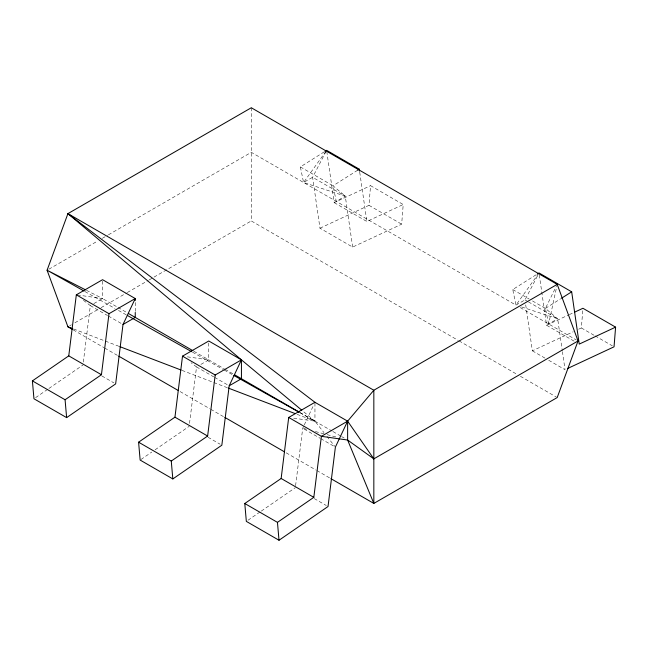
<?xml version="1.0" encoding="UTF-8"?>
<svg xmlns="http://www.w3.org/2000/svg" width="648" height="648" viewBox="0 0 648 648"><rect width="100%" height="100%" fill="white"/><g stroke="black" fill="none" stroke-linecap="round" stroke-linejoin="round"><path stroke-width="0.49" stroke-dasharray="3.24 2.43" d="M251.303 107.754L251.303 220.944L458.16 340.37M319.974 228.209L368.987 205.335L370.543 185.66L403.218 204.525L401.663 224.2L352.65 247.074L319.974 228.209L312.611 177.293L326.616 150.336L303.58 182.501L345.287 196.15L352.65 247.074M578.648 329.225L581.369 327.953L582.852 309.258M83.341 362.07L90.339 305.613L83.333 300.226M189.532 423.379L196.53 366.922L191.079 362.734M295.593 485.676L302.713 428.231L303.888 425.76M532.526 300.964L545.43 308.408L557.661 318.767L548.637 323.984L556.996 285.331M304.276 424.934L313.705 404.959M548.637 323.984L545.43 308.408L555.895 287.04M108.443 234.803L251.303 152.321L515.962 305.119L524.993 299.903L538.553 273.821M35.624 397.621L48.082 389.051M48.908 388.476L82.968 365.043M140.981 459.497L151.778 452.069M155.099 449.785L189.159 426.352M247.998 520.239L260.464 511.661M261.29 511.094L295.35 487.661M300.372 166.925L333.048 185.79L336.255 201.366L345.287 196.15L312.611 177.293L303.58 182.501L300.372 166.925L324.081 151.94M357.599 170.27L333.048 185.79L345.287 196.15M574.079 341.132L546.564 325.247L538.998 272.954L515.962 305.119L512.754 289.543L537.305 274.023M545.43 308.408L560.666 298.777M48.843 269.212L97.921 240.87M102.303 238.343L107.56 235.305M93.83 303.596L102.57 298.55L117.191 306.99M69.668 325.806L71.418 324.794M74.909 322.785L100.229 308.165M101.104 307.654L126.433 293.034M127.3 292.531L148.262 280.43M149.129 279.928L251.303 220.944M200.896 364.403L208.761 359.859L208.761 340.994M326.762 151.324L334.182 202.63L370.543 185.66M334.182 202.63L366.857 221.495L403.218 204.525M546.564 325.247L568.385 315.066M569.292 314.636L573.836 312.514M525.714 304.9L532.356 350.827L573.197 331.768M77.298 294.978L102.57 298.55L102.57 279.685M187.377 356.837L208.761 359.859M293.682 418.163L314.952 421.168L323.968 432.605M306.626 429.26L302.713 428.231L319.918 438.161M315.406 431.568L325.175 434.136M327.127 434.646L337.867 437.465M521.648 306.982L557.661 318.767L562.286 350.722M73.58 328.973L118.835 346.259M182.007 370.389L227.27 387.674M297.043 414.323L314.952 421.168L314.952 402.303M86.468 290.328L102.57 298.55M84.977 291.576L114.939 308.456M118.463 310.441L126.392 314.912M192.48 352.148L223.317 369.53M224.2 370.024L232.13 374.495M299.975 412.727L314.952 421.168L302.576 410.84M368.987 205.335L401.663 224.2M581.369 327.953L594.265 335.397M595.123 335.899L612.32 345.821M512.754 289.543L529.092 298.979M524.993 299.903L527.569 301.393M528.428 301.895L557.661 318.767M520.263 307.606L576.307 339.965M532.356 350.827L545.251 358.271M548.694 360.256L565.032 369.692L562.432 351.718M459.035 340.88L516.885 374.277M520.393 376.302L556.332 397.046M118.049 307.484L126.652 312.449M193.89 351.273L224.24 368.793M225.099 369.295L233.701 374.252M300.081 412.582L332.149 431.098M333.015 431.592L340.751 436.064M341.609 436.558L344.193 438.048M90.339 305.613L107.536 315.544M108.394 316.046L122.148 323.984M196.53 366.922L213.727 376.853M214.585 377.347L227.48 384.799M320.776 438.656L333.671 446.108M73.183 329.848L103.858 347.563M104.733 348.065L117.887 355.663M180.12 391.586L209.92 408.799M210.794 409.301L223.941 416.891M286.173 452.822L315.981 470.027M316.856 470.537L330.877 478.629M101.89 375.962L113.927 382.911M208.073 437.27L220.118 444.22M314.264 498.579L326.309 505.529M326.973 436.42L334.789 446.334M359.721 172.157L366.857 221.495M135.246 302.519L135.246 311.461"/><path stroke-width="0.97" d="M574.744 312.093L582.925 308.278L615.6 327.143L614.045 346.818L567.753 368.42M66.631 417.628L65.075 399.751L101.436 374.73L109.002 313.705L135.246 298.55L123.007 324.478L115.644 383.908L66.631 417.628L33.955 398.763L32.4 380.886L68.761 355.865L76.326 294.84L102.57 279.685L135.246 298.55L135.246 300.534M330.877 478.629L373.831 503.423L557.207 397.556L578.04 340.961L557.207 284.367L251.303 107.754L67.927 213.629L241.437 359.859L229.198 385.787L221.835 445.216L172.822 478.937L140.146 460.072L138.591 442.195L174.952 417.174L182.517 356.149L208.761 340.994L241.437 359.859L301.798 410.2M172.822 478.937L171.266 461.06L207.627 436.039L215.193 375.014L241.437 359.859L241.437 378.724L229.198 385.787M557.207 284.367L373.831 390.242L347.628 421.168L335.389 447.096L328.026 506.525L279.013 540.246L246.337 521.381L244.782 503.504L281.143 478.483L288.708 417.458L314.952 402.303L347.628 421.168L373.831 458.865L578.04 340.961M279.013 540.246L277.457 522.369L313.818 497.348L321.384 436.323L347.628 421.168L347.628 440.033L373.831 503.423L373.831 390.242L67.927 213.629L47.085 270.224L67.927 326.811L72.309 329.346M324.923 151.405L326.616 150.336L359.292 169.201L359.583 171.169M357.599 170.27L359.292 169.201M537.305 274.023L538.998 272.954L571.674 291.819L579.239 344.104L615.6 327.143M561.516 298.242L571.674 291.819M123.007 324.478L135.246 317.415L135.246 312.449M67.927 326.811L72.641 328.617M119.783 346.623L181.067 370.032M228.209 388.039L295.156 413.602M85.568 289.867L47.085 270.224L84.094 291.074M127.275 315.406L191.597 351.653M233.888 375.484L299.093 412.233M128.369 313.446L193.015 350.762M234.56 374.755L299.198 412.071M76.326 294.84L109.002 313.705M182.517 356.149L215.193 375.014M288.708 417.458L321.384 436.323L347.628 440.033L373.831 458.865M118.762 356.165L178.362 390.574M224.824 417.401L284.423 451.81M68.761 355.865L101.436 374.73M174.952 417.174L207.627 436.039M281.143 478.483L313.818 497.348M32.4 380.886L65.075 399.751M138.591 442.195L171.266 461.06M244.782 503.504L277.457 522.369M67.927 213.629L314.952 402.303"/></g></svg>
